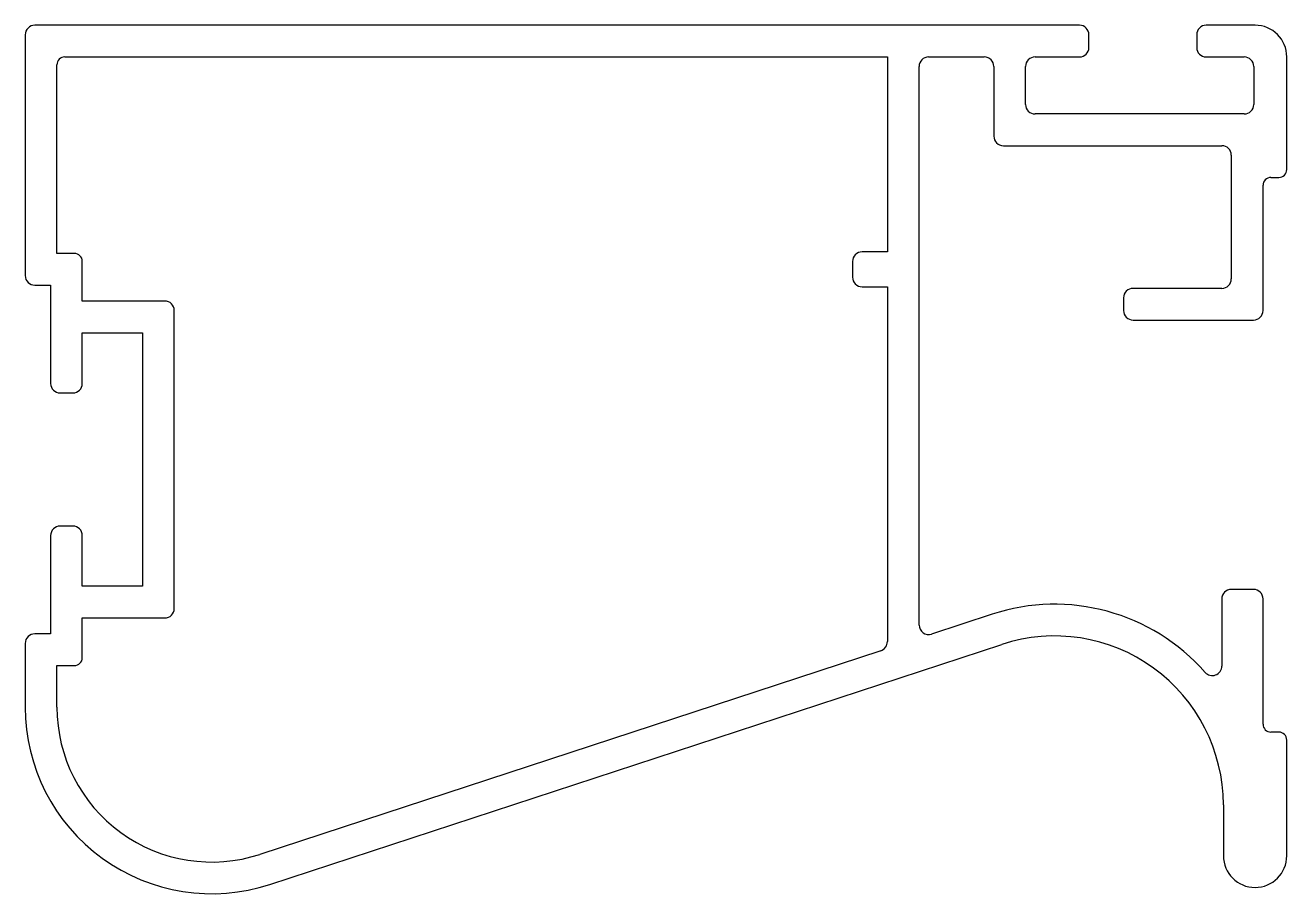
# Model space of a CAD drawing. Extents: x 1654.7 to 1694.5, y 1312.7 to 1340.1.
import ezdxf

# ---------------------------------------------------------------- set-up
doc = ezdxf.new("R2010")
doc.units = 0
doc.layers.get('0').update_dxf_attribs({"linetype": 'CONTINUOUS'})

msp = doc.modelspace()

# ---------------------------------------------------------------- linework, layer by layer
for p, q in [((1688, 1340.067), (1655.042, 1340.067)), ((1693.542, 1340.067), (1692, 1340.067)), ((1654.742, 1339.767), (1654.742, 1332.167)), ((1688.3, 1339.367), (1688.3, 1339.767)), ((1691.7, 1339.767), (1691.7, 1339.367)), ((1655.992, 1339.067), (1681.942, 1339.067)), ((1681.942, 1339.067), (1681.942, 1332.917)), ((1683.242, 1339.067), (1685, 1339.067)), ((1686.6, 1339.067), (1688, 1339.067)), ((1692, 1339.067), (1693.2, 1339.067)), ((1694.542, 1335.517), (1694.542, 1339.067)), ((1655.742, 1332.867), (1655.742, 1338.817)), ((1682.942, 1321.146), (1682.942, 1338.767)), ((1685.3, 1338.767), (1685.3, 1336.567)), ((1686.3, 1337.567), (1686.3, 1338.767)), ((1693.5, 1338.767), (1693.5, 1337.567)), ((1693.2, 1337.267), (1686.6, 1337.267)), ((1685.6, 1336.267), (1692.492, 1336.267)), ((1692.792, 1335.967), (1692.792, 1332.067)), ((1693.792, 1331.067), (1693.792, 1335.017)), ((1694.042, 1335.267), (1694.292, 1335.267)), ((1681.942, 1332.917), (1681.142, 1332.917)), ((1656.292, 1332.867), (1655.742, 1332.867)), ((1656.542, 1331.367), (1656.542, 1332.617)), ((1680.842, 1332.617), (1680.842, 1332.117)), ((1655.042, 1331.867), (1655.542, 1331.867)), ((1655.542, 1331.867), (1655.542, 1328.767)), ((1681.142, 1331.817), (1681.942, 1331.817)), ((1681.942, 1331.817), (1681.942, 1320.621)), ((1692.492, 1331.767), (1689.692, 1331.767)), ((1659.142, 1331.367), (1656.542, 1331.367)), ((1689.392, 1331.467), (1689.392, 1331.067)), ((1659.442, 1321.667), (1659.442, 1331.067)), ((1689.692, 1330.767), (1693.492, 1330.767)), ((1656.542, 1328.767), (1656.542, 1330.367)), ((1656.542, 1330.367), (1658.442, 1330.367)), ((1658.442, 1330.367), (1658.442, 1322.367)), ((1655.842, 1328.467), (1656.242, 1328.467)), ((1656.242, 1324.267), (1655.842, 1324.267)), ((1655.542, 1323.967), (1655.542, 1320.867)), ((1656.542, 1322.367), (1656.542, 1323.967)), ((1658.442, 1322.367), (1656.542, 1322.367)), ((1693.492, 1322.267), (1692.792, 1322.267)), ((1692.492, 1321.967), (1692.492, 1319.85)), ((1693.792, 1318.017), (1693.792, 1321.967)), ((1656.542, 1320.117), (1656.542, 1321.367)), ((1656.542, 1321.367), (1659.142, 1321.367)), ((1685.244, 1321.486), (1683.335, 1320.86)), ((1654.742, 1320.567), (1654.742, 1318.549)), ((1655.542, 1320.867), (1655.042, 1320.867)), ((1681.735, 1320.336), (1662.144, 1313.91)), ((1662.456, 1312.96), (1685.555, 1320.536)), ((1655.742, 1318.549), (1655.742, 1319.867)), ((1655.742, 1319.867), (1656.292, 1319.867)), ((1694.292, 1317.767), (1694.042, 1317.767)), ((1694.542, 1313.867), (1694.542, 1317.517)), ((1692.542, 1315.475), (1692.542, 1313.867))]:
    msp.add_line(p, q)
for centre, radius, start, end in [((1655.042, 1339.767), 0.3, 90, 180), ((1688, 1339.767), 0.3, 0, 90), ((1692, 1339.767), 0.3, 90, 180), ((1693.542, 1339.067), 1, 0, 90), ((1688, 1339.367), 0.3, 270, 0), ((1692, 1339.367), 0.3, 180, 270), ((1655.992, 1338.817), 0.25, 90, 180), ((1683.242, 1338.767), 0.3, 90, 180), ((1685, 1338.767), 0.3, 0, 90), ((1686.6, 1338.767), 0.3, 90, 180), ((1693.2, 1338.767), 0.3, 0, 90), ((1686.6, 1337.567), 0.3, 180, 270), ((1693.2, 1337.567), 0.3, 270, 360), ((1685.6, 1336.567), 0.3, 180, 270), ((1692.492, 1335.967), 0.3, 0, 90), ((1694.292, 1335.517), 0.25, 270, 0), ((1694.042, 1335.017), 0.25, 90, 180), ((1681.142, 1332.617), 0.3, 90, 180), ((1656.292, 1332.617), 0.25, 0, 90), ((1655.042, 1332.167), 0.3, 180, 270), ((1681.142, 1332.117), 0.3, 180, 270), ((1689.692, 1331.467), 0.3, 90, 180), ((1692.492, 1332.067), 0.3, 270, 360), ((1659.142, 1331.067), 0.3, 0, 90), ((1689.692, 1331.067), 0.3, 180, 270), ((1693.492, 1331.067), 0.3, 270, 0), ((1655.842, 1328.767), 0.3, 180, 270), ((1656.242, 1328.767), 0.3, 270, 0), ((1655.842, 1323.967), 0.3, 90, 180), ((1656.242, 1323.967), 0.3, 0, 90), ((1692.792, 1321.967), 0.3, 90, 180), ((1693.492, 1321.967), 0.3, 0, 90), ((1687.215, 1315.475), 6.326, 41.323, 108.1585), ((1659.142, 1321.667), 0.3, 270, 0), ((1683.242, 1321.146), 0.3, 180, 288.1585), ((1655.042, 1320.567), 0.3, 90, 180), ((1681.642, 1320.621), 0.3, 288.1585, 360), ((1687.215, 1315.475), 5.326, 0, 108.1585), ((1656.292, 1320.117), 0.25, 270, 0), ((1692.192, 1319.85), 0.3, 221.323, 0), ((1660.623, 1318.549), 5.881, 180, 288.1585), ((1660.623, 1318.549), 4.881, 180, 288.1585), ((1694.042, 1318.017), 0.25, 180, 270), ((1694.292, 1317.517), 0.25, 0, 90), ((1693.542, 1313.867), 1, 180, 0)]:
    msp.add_arc(centre, radius, start, end)

doc.saveas('drawing.dxf')
